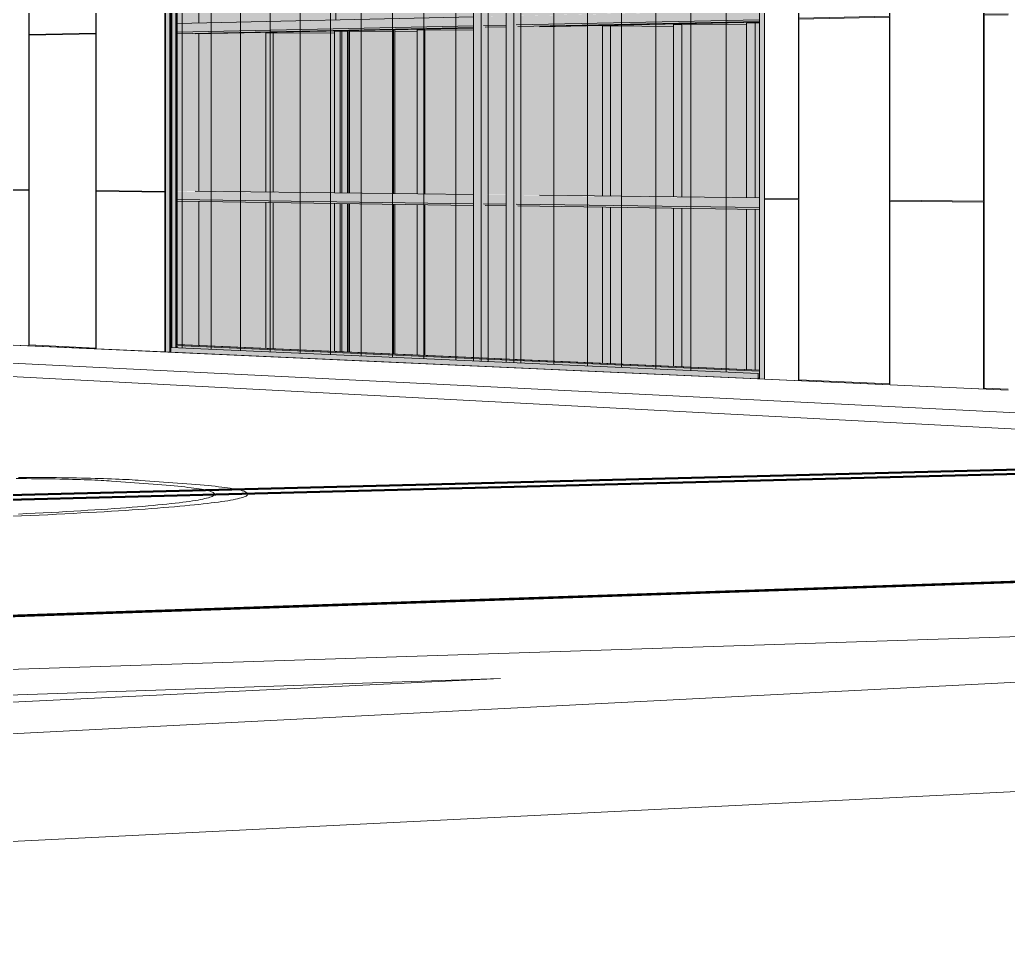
# Model space of a CAD drawing. Header units: inches. Extents: x 31155.6 to 31160.43, y 58.98 to 66.18.
# Drawn here: x 31157.1646 to 31157.2973, y 65.889 to 66.0153 of the extents above; entities that cross this region are included whole.
import ezdxf

# ---------------------------------------------------------------- set-up
doc = ezdxf.new("R2010")
doc.units = ezdxf.units.IN
doc.header["$MEASUREMENT"] = 0
doc.linetypes.add('Center 1_4_', pattern=[0.53125, 0.25, -0.09375, 0.09375, -0.09375])
doc.linetypes.add('Hidden', pattern=[0.28125, 0.1875, -0.09375])
for name, color, linetype, lineweight in [('A-GLAZ-CURT', 52, 'Continuous', 9), ('A-GLAZ-CWMG', 51, 'Continuous', 9), ('A-PROP-SBCK', 71, 'Hidden', 50), ('A-WALL', 113, 'Continuous', 13), ('A-WALL-PATT', 111, 'Continuous', 13), ('BMP', 80, 'Continuous', 9), ('C-BLDG-PADS', 91, 'Continuous', 9), ('C-TOPO', 7, 'Continuous', 9), ('Conc', 7, 'Continuous', 9), ('EOP-PR', 4, 'Continuous', 9), ('I-WALL', 2, 'Continuous', 13), ('L-SITE-WALL', 31, 'Continuous', 13), ('PROP', 3, 'Center 1_4_', 9), ('S-BEAM', 12, 'Continuous', 9), ('S-COLS', 52, 'Continuous', 9)]:
    doc.layers.add(name, color=color, linetype=linetype, lineweight=lineweight)

# ---------------------------------------------------------------- blocks, each defined once
blk = doc.blocks.new('FP_26-Looking North West')
at = {"layer": 'A-WALL-PATT', "lineweight": 9}
for p, q in [((-3323.09716, 66.01309), (-3323.09716, 66.03321)), ((-3323.09711, 65.99255), (-3323.09711, 66.03321)), ((-3323.08841, 65.99244), (-3323.08841, 66.03368)), ((-3323.08836, 66.01328), (-3323.08836, 66.03368)), ((-3323.0794, 66.01347), (-3323.0794, 66.03416)), ((-3323.07936, 65.99234), (-3323.07936, 66.03416)), ((-3323.0794, 66.01347), (-3323.08836, 66.01328)), ((-3323.0794, 66.01336), (-3323.08836, 66.01317)), ((-3323.0794, 65.9712), (-3323.0794, 66.01336)), ((-3323.09716, 66.01309), (-3323.10563, 66.01291)), ((-3323.09716, 66.01299), (-3323.10563, 66.01281)), ((-3323.09716, 65.97201), (-3323.09716, 66.01299)), ((-3323.08836, 65.97161), (-3323.08836, 66.01317)), ((-3323.08841, 65.99244), (-3323.09711, 65.99255)), ((-3323.09711, 65.99244), (-3323.08841, 65.99234)), ((-3323.09711, 65.9719), (-3323.09711, 65.99244)), ((-3323.08841, 65.9715), (-3323.08841, 65.99234)), ((-3323.07014, 65.99222), (-3323.07936, 65.99234)), ((-3323.07936, 65.99223), (-3323.07014, 65.99211)), ((-3323.07936, 65.97109), (-3323.07936, 65.99223)), ((-3323.10563, 65.97239), (-3323.09716, 65.97201)), ((-3323.08836, 65.97161), (-3323.0794, 65.9712))]:
    blk.add_line(p, q, dxfattribs=at)
blk = doc.blocks.new('FP_28-Looking North West')
at = {"layer": 'A-WALL-PATT', "lineweight": 9}
for p, q in [((-3322.97283, 66.01572), (-3322.97283, 66.04025)), ((-3322.97276, 65.99105), (-3322.97276, 66.04025)), ((-3322.96018, 65.9909), (-3322.96018, 66.04093)), ((-3322.96011, 66.01599), (-3322.96011, 66.04094)), ((-3322.98506, 65.9912), (-3322.98506, 66.03959)), ((-3322.985, 66.01546), (-3322.985, 66.03959)), ((-3322.95688, 66.01605), (-3322.96011, 66.01599)), ((-3322.95688, 66.01592), (-3322.96011, 66.01586)), ((-3322.96011, 65.96582), (-3322.96011, 66.01586)), ((-3322.97283, 66.01572), (-3322.985, 66.01546)), ((-3322.97283, 66.01559), (-3322.985, 66.01533)), ((-3322.985, 65.96694), (-3322.985, 66.01533)), ((-3322.97283, 65.96639), (-3322.97283, 66.01559)), ((-3322.98506, 65.9912), (-3322.98962, 65.99126)), ((-3322.98962, 65.99113), (-3322.98506, 65.99108)), ((-3322.98506, 65.96682), (-3322.98506, 65.99108)), ((-3322.96018, 65.9909), (-3322.97276, 65.99105)), ((-3322.97276, 65.99093), (-3322.96018, 65.99077)), ((-3322.97276, 65.96626), (-3322.97276, 65.99093)), ((-3322.96018, 65.96569), (-3322.96018, 65.99077)), ((-3322.985, 65.96694), (-3322.97283, 65.96639)), ((-3322.96011, 65.96582), (-3322.95688, 65.96567))]:
    blk.add_line(p, q, dxfattribs=at)
blk = doc.blocks.new('FP_51-Looking North West')
at = {"layer": 'A-WALL-PATT', "lineweight": 9}
for p, q in [((-3322.99476, 65.96799), (-3322.99476, 66.03728)), ((-3323.02234, 65.96921), (-3323.02234, 66.03586)), ((-3323.01789, 65.96901), (-3323.01789, 66.03609)), ((-3323.01338, 65.96881), (-3323.01338, 66.03632)), ((-3323.00882, 65.96861), (-3323.00882, 66.03656)), ((-3323.00419, 65.9684), (-3323.00419, 66.0368)), ((-3322.99951, 65.9682), (-3322.99951, 66.03704)), ((-3323.04789, 65.97034), (-3323.04789, 66.03454)), ((-3323.04376, 65.97016), (-3323.04376, 66.03475)), ((-3323.03958, 65.96997), (-3323.03958, 66.03497)), ((-3323.03535, 65.96978), (-3323.03535, 66.03519)), ((-3323.03107, 65.96959), (-3323.03107, 66.03541)), ((-3323.02673, 65.9694), (-3323.02673, 66.03563)), ((-3323.06779, 65.97122), (-3323.06779, 66.03351)), ((-3323.0639, 65.97105), (-3323.0639, 66.03372)), ((-3323.05997, 65.97088), (-3323.05997, 66.03392)), ((-3323.05599, 65.9707), (-3323.05599, 66.03412)), ((-3323.05196, 65.97052), (-3323.05196, 66.03433))]:
    blk.add_line(p, q, dxfattribs=at)

msp = doc.modelspace()

# ---------------------------------------------------------------- hatches: boundary and pattern name
at = {"layer": 'A-GLAZ-CWMG'}
for points in [[(31157.2646, 65.96703), (31157.2646, 66.03897), (31157.2639, 66.03893), (31157.2639, 65.96706)], [(31157.1847, 65.97065), (31157.1847, 66.03469), (31157.18415, 66.03466), (31157.18415, 65.97067)], [(31157.18475, 65.97068), (31157.18475, 66.03466), (31157.1847, 66.03465), (31157.1847, 65.97068)], [(31157.18475, 65.97068), (31157.18485, 65.97068), (31157.18485, 65.97129), (31157.185, 65.97129), (31157.185, 66.03344), (31157.18485, 66.03344), (31157.18485, 66.03429), (31157.18475, 66.03428), (31157.18475, 65.97129)], [(31157.18568, 65.97126), (31157.18568, 66.03347), (31157.185, 66.03343), (31157.185, 65.97129)], [(31157.18558, 65.97126), (31157.18558, 66.03347), (31157.18553, 66.03344), (31157.18553, 65.97126)], [(31157.26371, 65.96707), (31157.26371, 65.9678), (31157.18486, 65.97129), (31157.18486, 65.97064), (31157.25646, 65.9674)], [(31157.2639, 65.9681), (31157.2639, 65.96823), (31157.18558, 65.97165), (31157.18558, 65.97154), (31157.26376, 65.96811)], [(31157.2639, 65.96715), (31157.2639, 65.9682), (31157.1857, 65.97163), (31157.1857, 65.97126), (31157.26371, 65.9678), (31157.26373, 65.96776), (31157.26376, 65.96716)], [(31157.26371, 65.96707), (31157.26373, 65.9671), (31157.26371, 65.96711)], [(31157.2639, 65.9671), (31157.2639, 65.9671), (31157.26379, 65.9671)]]:
    msp.add_hatch(color=256, dxfattribs=at).paths.add_polyline_path(points, flags=0)
h = msp.add_hatch(color=256, dxfattribs=at)
h.paths.add_polyline_path([(31157.1847, 65.97065), (31157.18475, 65.97068), (31157.1847, 65.97068)], flags=0)
h.paths.add_polyline_path([(31157.1847, 66.03465), (31157.18475, 66.03469), (31157.1847, 66.03469)], flags=0)
h = msp.add_hatch(color=256, dxfattribs=at)
h.paths.add_polyline_path([(31157.1857, 65.97126), (31157.1857, 65.97153), (31157.18558, 65.97154), (31157.18558, 65.97126)], flags=0)
h.paths.add_polyline_path([(31157.18558, 65.97165), (31157.18572, 65.97165), (31157.18572, 66.03307), (31157.18558, 66.03307), (31157.18558, 65.97165)], flags=0)
h.paths.add_polyline_path([(31157.18558, 66.03318), (31157.1857, 66.03319), (31157.1857, 66.03348), (31157.18558, 66.03347), (31157.18558, 66.03343)], flags=0)
at = {"layer": 'I-WALL'}
for points in [[(31157.23092, 65.96925), (31157.23092, 66.03581), (31157.22986, 66.03575), (31157.22986, 65.9693)], [(31157.22653, 65.96945), (31157.22653, 66.03558), (31157.22548, 66.03553), (31157.22548, 65.96949)], [(31157.24279, 65.96916), (31157.24279, 65.9901), (31157.23143, 65.99029), (31157.23122, 65.99049), (31157.23124, 65.9917), (31157.23581, 65.9917), (31157.24279, 65.99162), (31157.24279, 66.01441), (31157.24388, 66.01444), (31157.25232, 66.01437), (31157.25232, 66.01461), (31157.25344, 66.01463), (31157.26212, 66.01456), (31157.26212, 66.01481), (31157.26386, 66.01485), (31157.26386, 66.01492), (31157.23437, 66.01431), (31157.23434, 66.01435), (31157.23439, 66.01439), (31157.23147, 66.01433), (31157.23122, 66.01456), (31157.23122, 66.01575), (31157.2313, 66.01577), (31157.26386, 66.01652), (31157.26386, 66.03351), (31157.23638, 66.03225), (31157.23504, 66.03228), (31157.23504, 66.03241), (31157.23575, 66.03244), (31157.23583, 66.03258), (31157.23583, 66.03265), (31157.23583, 66.03308), (31157.2359, 66.03309), (31157.23583, 66.03319), (31157.23583, 66.03563), (31157.23092, 66.03538), (31157.23092, 65.96967), (31157.23107, 65.96967), (31157.23724, 65.9694)]]:
    msp.add_hatch(color=256, dxfattribs=at).paths.add_polyline_path(points, flags=0)
h = msp.add_hatch(color=256, dxfattribs=at)
h.paths.add_polyline_path([(31157.22985, 65.96992), (31157.22984, 65.99028), (31157.22707, 65.99032), (31157.22683, 65.99055), (31157.22685, 65.99175), (31157.22985, 65.9918), (31157.22985, 66.0143), (31157.22707, 66.01424), (31157.22683, 66.01447), (31157.22683, 66.01565), (31157.22691, 66.01567), (31157.22985, 66.01574), (31157.22985, 66.03532), (31157.22653, 66.03516), (31157.22653, 65.96986)], flags=0)
h.paths.add_polyline_path([(31157.22985, 65.96972), (31157.22985, 65.96992), (31157.22668, 65.96986)], flags=0)
h = msp.add_hatch(color=256, dxfattribs=at)
h.paths.add_polyline_path([(31157.19761, 65.97113), (31157.19761, 65.99073), (31157.18861, 65.99086), (31157.18861, 65.97153), (31157.19399, 65.97129)], flags=0)
h.paths.add_polyline_path([(31157.19761, 65.99215), (31157.19761, 66.01349), (31157.19953, 66.0135), (31157.20679, 66.01345), (31157.20679, 66.01368), (31157.20697, 66.0137), (31157.20697, 66.01375), (31157.18861, 66.01337), (31157.18861, 65.99226), (31157.19734, 65.99216)], flags=0)
h.paths.add_polyline_path([(31157.21788, 66.01365), (31157.21788, 66.01391), (31157.2189, 66.01393), (31157.22542, 66.01388), (31157.22542, 66.01413), (31157.21491, 66.01391), (31157.21491, 66.01367), (31157.21701, 66.01365)], flags=0)
h.paths.add_polyline_path([(31157.18861, 66.0148), (31157.20697, 66.01522), (31157.20697, 66.03088), (31157.19038, 66.03011), (31157.18876, 66.03014), (31157.18876, 66.03026), (31157.18944, 66.03029), (31157.18952, 66.03042), (31157.18953, 66.03049), (31157.18953, 66.03327), (31157.18861, 66.03322), (31157.18861, 66.01505)], flags=0)
h.paths.add_polyline_path([(31157.21491, 66.01541), (31157.22542, 66.01565), (31157.22542, 66.02404), (31157.21491, 66.02366), (31157.21491, 66.01591)], flags=0)
h = msp.add_hatch(color=256, dxfattribs=at)
h.paths.add_polyline_path([(31157.25347, 65.96869), (31157.25347, 65.98995), (31157.25235, 65.98997), (31157.25235, 65.96874)], flags=0)
h.paths.add_polyline_path([(31157.25347, 65.99149), (31157.25347, 66.01463), (31157.25235, 66.01461), (31157.25235, 65.99151)], flags=0)
h = msp.add_hatch(color=256, dxfattribs=at)
h.paths.add_polyline_path([(31157.26214, 65.96831), (31157.26214, 65.98983), (31157.25347, 65.98995), (31157.25347, 65.96869), (31157.25645, 65.96856)], flags=0)
h.paths.add_polyline_path([(31157.26214, 65.99139), (31157.26214, 66.01456), (31157.25347, 66.01463), (31157.25347, 65.99149), (31157.26082, 65.9914)], flags=0)
h = msp.add_hatch(color=256, dxfattribs=at)
h.paths.add_polyline_path([(31157.26331, 65.96826), (31157.26331, 65.98981), (31157.26215, 65.98983), (31157.26215, 65.96831)], flags=0)
h.paths.add_polyline_path([(31157.26331, 65.99138), (31157.26331, 66.01483), (31157.26215, 66.01481), (31157.26215, 65.99139), (31157.26302, 65.99138)], flags=0)
h = msp.add_hatch(color=256, dxfattribs=at)
h.paths.add_polyline_path([(31157.26389, 65.96824), (31157.26389, 65.9898), (31157.26331, 65.98981), (31157.26331, 65.96826), (31157.2637, 65.96824)], flags=0)
h.paths.add_polyline_path([(31157.26389, 65.99137), (31157.26389, 66.01483), (31157.26331, 66.01483), (31157.26331, 65.99138)], flags=0)
h = msp.add_hatch(color=256, dxfattribs=at)
h.paths.add_polyline_path([(31157.19858, 65.97109), (31157.19858, 65.99072), (31157.19762, 65.99073), (31157.19762, 65.97113)], flags=0)
h.paths.add_polyline_path([(31157.19858, 65.99214), (31157.19858, 66.01351), (31157.19762, 66.01349), (31157.19762, 65.99216)], flags=0)
h = msp.add_hatch(color=256, dxfattribs=at)
h.paths.add_polyline_path([(31157.20681, 65.97073), (31157.20681, 65.9906), (31157.19858, 65.99072), (31157.19858, 65.97109), (31157.20392, 65.97086)], flags=0)
h.paths.add_polyline_path([(31157.20681, 65.99205), (31157.20681, 66.01345), (31157.19858, 66.01351), (31157.19858, 65.99214), (31157.2061, 65.99205)], flags=0)
h = msp.add_hatch(color=256, dxfattribs=at)
h.paths.add_polyline_path([(31157.20781, 65.97069), (31157.20781, 65.99059), (31157.20682, 65.9906), (31157.20682, 65.97073)], flags=0)
h.paths.add_polyline_path([(31157.20781, 65.99203), (31157.20781, 66.0137), (31157.20682, 66.01368), (31157.20682, 65.99205)], flags=0)
h = msp.add_hatch(color=256, dxfattribs=at)
h.paths.add_polyline_path([(31157.20859, 65.97065), (31157.20859, 65.99058), (31157.2076, 65.99059), (31157.2076, 65.9707), (31157.20782, 65.97069)], flags=0)
h.paths.add_polyline_path([(31157.20859, 65.99203), (31157.20859, 66.01371), (31157.2076, 66.01369), (31157.2076, 65.99204), (31157.2083, 65.99203)], flags=0)
h = msp.add_hatch(color=256, dxfattribs=at)
h.paths.add_polyline_path([(31157.21792, 65.97024), (31157.21792, 65.99045), (31157.20859, 65.99058), (31157.20859, 65.97065), (31157.21267, 65.97047)], flags=0)
h.paths.add_polyline_path([(31157.21792, 65.99191), (31157.21792, 66.01364), (31157.20859, 66.01371), (31157.20859, 65.99203), (31157.21705, 65.99192)], flags=0)
h = msp.add_hatch(color=256, dxfattribs=at)
h.paths.add_polyline_path([(31157.21895, 65.9702), (31157.21895, 65.99043), (31157.21793, 65.99045), (31157.21793, 65.97024)], flags=0)
h.paths.add_polyline_path([(31157.21895, 65.9919), (31157.21895, 66.01392), (31157.21793, 66.0139), (31157.21793, 65.99191)], flags=0)
h = msp.add_hatch(color=256, dxfattribs=at)
h.paths.add_polyline_path([(31157.22547, 65.96991), (31157.22547, 65.99034), (31157.21895, 65.99043), (31157.21895, 65.9702), (31157.22159, 65.97008)], flags=0)
h.paths.add_polyline_path([(31157.22547, 65.99182), (31157.22547, 66.01388), (31157.21895, 66.01392), (31157.21895, 65.9919), (31157.22362, 65.99185)], flags=0)
h = msp.add_hatch(color=256, dxfattribs=at)
h.paths.add_polyline_path([(31157.24389, 65.96911), (31157.24389, 65.99008), (31157.2428, 65.9901), (31157.2428, 65.96916)], flags=0)
h.paths.add_polyline_path([(31157.24389, 65.99161), (31157.24389, 66.01443), (31157.2428, 66.01441), (31157.2428, 65.99162), (31157.24332, 65.99161)], flags=0)
h = msp.add_hatch(color=256, dxfattribs=at)
h.paths.add_polyline_path([(31157.25233, 65.96874), (31157.25233, 65.98997), (31157.24389, 65.99008), (31157.24389, 65.96911), (31157.24659, 65.96899)], flags=0)
h.paths.add_polyline_path([(31157.25233, 65.9915), (31157.25233, 66.01437), (31157.24389, 66.01443), (31157.24389, 65.99161), (31157.25207, 65.99151)], flags=0)
at = {"layer": 'L-SITE-WALL'}
msp.add_hatch(color=256, dxfattribs=at).paths.add_polyline_path([(31157.18404, 65.97068), (31157.18415, 65.97068), (31157.18415, 66.03465), (31157.18404, 66.03466), (31157.18404, 65.97293)], flags=0)
h = msp.add_hatch(color=256, dxfattribs=at)
h.paths.add_polyline_path([(31157.18475, 65.97069), (31157.18485, 65.97069), (31157.18485, 65.97129), (31157.185, 65.97129), (31157.185, 66.03344), (31157.18485, 66.03344), (31157.18485, 66.03429), (31157.18475, 66.03428), (31157.18475, 65.97129)], flags=0)
h.paths.add_polyline_path([(31157.18861, 65.97153), (31157.1886, 65.99086), (31157.18572, 65.9909), (31157.18572, 65.97165), (31157.18641, 65.97162)], flags=0)
h.paths.add_polyline_path([(31157.18572, 65.99226), (31157.18861, 65.99227), (31157.18861, 66.01337), (31157.18812, 66.01336), (31157.1881, 66.01339), (31157.18814, 66.01343), (31157.18572, 66.01338), (31157.18572, 65.99241)], flags=0)
h.paths.add_polyline_path([(31157.18572, 66.01474), (31157.18861, 66.0148), (31157.1886, 66.03322), (31157.18572, 66.03307), (31157.18572, 66.01488)], flags=0)
at = {"layer": 'S-BEAM'}
h = msp.add_hatch(color=256, dxfattribs=at)
h.paths.add_polyline_path([(31156.91216, 66.00848), (31156.94329, 66.00921), (31156.94329, 66.00923), (31156.91216, 66.0085), (31156.91216, 66.00848)], flags=0)
h.paths.add_polyline_path([(31157.18572, 66.01466), (31157.22548, 66.01556), (31157.22548, 66.01564), (31157.18572, 66.01473), (31157.18572, 66.01469)], flags=0)
h.paths.add_polyline_path([(31157.22683, 66.01559), (31157.22986, 66.01565), (31157.22986, 66.01574), (31157.22687, 66.01566), (31157.22684, 66.01562)], flags=0)
h.paths.add_polyline_path([(31157.23122, 66.01569), (31157.2639, 66.01642), (31157.2639, 66.01651), (31157.23126, 66.01576), (31157.23123, 66.01572)], flags=0)
h = msp.add_hatch(color=256, dxfattribs=at)
h.paths.add_polyline_path([(31156.91218, 66.00787), (31156.94329, 66.00852), (31156.94329, 66.00918), (31156.91218, 66.00848)], flags=0)
h.paths.add_polyline_path([(31157.18572, 66.01361), (31157.22548, 66.01444), (31157.22548, 66.01556), (31157.18572, 66.01466)], flags=0)
h.paths.add_polyline_path([(31157.22683, 66.01447), (31157.22986, 66.01453), (31157.22986, 66.01565), (31157.22683, 66.01559)], flags=0)
h.paths.add_polyline_path([(31157.23122, 66.01456), (31157.2639, 66.01524), (31157.2639, 66.01642), (31157.23122, 66.01569)], flags=0)
h = msp.add_hatch(color=256, dxfattribs=at)
h.paths.add_polyline_path([(31156.91221, 66.00774), (31156.94329, 66.00838), (31156.94329, 66.00852), (31156.91218, 66.00787), (31156.91218, 66.00777)], flags=0)
h.paths.add_polyline_path([(31157.18572, 66.01338), (31157.22548, 66.0142), (31157.22548, 66.01444), (31157.18572, 66.01361)], flags=0)
h.paths.add_polyline_path([(31157.22707, 66.01424), (31157.22986, 66.01429), (31157.22986, 66.01453), (31157.22683, 66.01447)], flags=0)
h.paths.add_polyline_path([(31157.23147, 66.01433), (31157.2639, 66.015), (31157.2639, 66.01524), (31157.23122, 66.01456)], flags=0)
h = msp.add_hatch(color=256, dxfattribs=at)
h.paths.add_polyline_path([(31157.1881, 66.01339), (31157.22548, 66.01416), (31157.22548, 66.01421), (31157.18814, 66.01343)], flags=0)
h.paths.add_polyline_path([(31157.23434, 66.01435), (31157.2639, 66.01495), (31157.2639, 66.015), (31157.23439, 66.01439)], flags=0)
h = msp.add_hatch(color=256, dxfattribs=at)
h.paths.add_polyline_path([(31157.18812, 66.01336), (31157.22548, 66.01412), (31157.22548, 66.01416), (31157.1881, 66.01339)], flags=0)
h.paths.add_polyline_path([(31157.23437, 66.01431), (31157.2639, 66.01491), (31157.2639, 66.01495), (31157.23434, 66.01435)], flags=0)
h = msp.add_hatch(color=256, dxfattribs=at)
h.paths.add_polyline_path([(31157.2639, 65.99122), (31157.2639, 65.99131), (31157.23125, 65.99168), (31157.23122, 65.99161), (31157.26302, 65.99123)], flags=0)
h.paths.add_polyline_path([(31157.22986, 65.99163), (31157.22986, 65.99172), (31157.22686, 65.99173), (31157.22683, 65.99167), (31157.22801, 65.99165)], flags=0)
h.paths.add_polyline_path([(31157.22548, 65.99168), (31157.22548, 65.99177), (31157.18572, 65.99222), (31157.18572, 65.99216), (31157.22363, 65.9917)], flags=0)
h = msp.add_hatch(color=256, dxfattribs=at)
h.paths.add_polyline_path([(31157.2639, 65.99004), (31157.2639, 65.99122), (31157.23122, 65.99161), (31157.23122, 65.99049), (31157.26302, 65.99005)], flags=0)
h.paths.add_polyline_path([(31157.22986, 65.99051), (31157.22986, 65.99163), (31157.22683, 65.99167), (31157.22683, 65.99055), (31157.22801, 65.99053)], flags=0)
h.paths.add_polyline_path([(31157.22548, 65.99057), (31157.22548, 65.99168), (31157.18572, 65.99216), (31157.18572, 65.99111), (31157.22363, 65.99059)], flags=0)
h = msp.add_hatch(color=256, dxfattribs=at)
h.paths.add_polyline_path([(31157.2639, 65.9898), (31157.2639, 65.99004), (31157.23122, 65.99049), (31157.23147, 65.99026), (31157.26302, 65.98982)], flags=0)
h.paths.add_polyline_path([(31157.22986, 65.99028), (31157.22986, 65.99051), (31157.22683, 65.99055), (31157.22707, 65.99032), (31157.22801, 65.99031)], flags=0)
h.paths.add_polyline_path([(31157.22548, 65.99034), (31157.22548, 65.99057), (31157.18572, 65.99111), (31157.18572, 65.9909), (31157.22363, 65.99037)], flags=0)
at = {"layer": 'S-COLS'}
h = msp.add_hatch(color=256, dxfattribs=at)
h.paths.add_polyline_path([(31157.20866, 65.97065), (31157.20866, 65.99058), (31157.207, 65.9906), (31157.207, 65.97072), (31157.20782, 65.97069)], flags=0)
h.paths.add_polyline_path([(31157.20866, 65.99202), (31157.20866, 66.01378), (31157.207, 66.01374), (31157.207, 65.99204), (31157.2083, 65.99203)], flags=0)
h.paths.add_polyline_path([(31157.207, 66.01522), (31157.20866, 66.01526), (31157.20866, 66.03424), (31157.207, 66.03416), (31157.207, 66.0159)], flags=0)
h = msp.add_hatch(color=256, dxfattribs=at)
h.paths.add_polyline_path([(31157.20884, 65.97064), (31157.20884, 65.99058), (31157.20866, 65.99058), (31157.20866, 65.97065)], flags=0)
h.paths.add_polyline_path([(31157.20884, 65.99202), (31157.20884, 66.01378), (31157.20866, 66.01378), (31157.20866, 65.99202)], flags=0)
h.paths.add_polyline_path([(31157.20866, 66.01526), (31157.20884, 66.01526), (31157.20884, 66.03425), (31157.20866, 66.03424), (31157.20866, 66.0159)], flags=0)
h = msp.add_hatch(color=256, dxfattribs=at)
h.paths.add_polyline_path([(31157.21367, 66.01368), (31157.21367, 66.01388), (31157.20884, 66.01378), (31157.20884, 66.01371), (31157.21267, 66.01368)], flags=0)
h.paths.add_polyline_path([(31157.20884, 66.01526), (31157.21367, 66.01537), (31157.21367, 66.03119), (31157.20992, 66.03101), (31157.20884, 66.03102), (31157.20884, 66.0159)], flags=0)
h.paths.add_polyline_path([(31157.20884, 66.03119), (31157.20896, 66.0312), (31157.20904, 66.03133), (31157.20905, 66.0314), (31157.20905, 66.03426), (31157.20884, 66.03425), (31157.20884, 66.03309)], flags=0)
h = msp.add_hatch(color=256, dxfattribs=at)
h.paths.add_polyline_path([(31157.2141, 66.01367), (31157.21407, 66.01389), (31157.21367, 66.01388), (31157.21369, 66.01368), (31157.21407, 66.01367)], flags=0)
h.paths.add_polyline_path([(31157.21367, 66.01537), (31157.2141, 66.01538), (31157.2141, 66.03121), (31157.21367, 66.03119), (31157.21367, 66.0159)], flags=0)
h = msp.add_hatch(color=256, dxfattribs=at)
h.paths.add_polyline_path([(31157.21476, 66.01367), (31157.21476, 66.0139), (31157.2141, 66.01389), (31157.2141, 66.01367)], flags=0)
h.paths.add_polyline_path([(31157.2141, 66.01538), (31157.21476, 66.0154), (31157.21476, 66.03124), (31157.2141, 66.03121), (31157.2141, 66.0159)], flags=0)
h = msp.add_hatch(color=256, dxfattribs=at)
h.paths.add_polyline_path([(31157.21494, 65.97037), (31157.21494, 65.99049), (31157.21476, 65.99049), (31157.21476, 65.97038)], flags=0)
h.paths.add_polyline_path([(31157.21494, 65.99195), (31157.21494, 66.01391), (31157.21476, 66.0139), (31157.21476, 65.99195), (31157.21486, 65.99195)], flags=0)
h.paths.add_polyline_path([(31157.21476, 66.0154), (31157.21494, 66.0154), (31157.21494, 66.03124), (31157.21476, 66.03124), (31157.21476, 66.0159)], flags=0)

# ---------------------------------------------------------------- linework, layer by layer
at = {"layer": 'A-GLAZ-CWMG'}
for p, q in [((31157.2639, 65.96706), (31157.2639, 66.03893)), ((31157.18415, 66.03466), (31157.18415, 65.97067)), ((31157.1847, 66.03469), (31157.1847, 65.97065)), ((31157.18475, 66.03469), (31157.18475, 65.97065)), ((31157.185, 66.03344), (31157.185, 65.97128)), ((31157.18553, 66.03347), (31157.18553, 65.97126)), ((31157.18558, 66.03347), (31157.18558, 65.97126)), ((31157.18572, 66.03308), (31157.18572, 65.97164)), ((31157.18486, 65.97064), (31157.18486, 65.97129)), ((31157.18486, 65.97129), (31157.18491, 65.97129)), ((31157.18486, 65.97129), (31157.26371, 65.9678)), ((31157.18558, 65.97154), (31157.18558, 65.97165)), ((31157.18558, 65.97165), (31157.18572, 65.97165)), ((31157.18558, 65.97165), (31157.2639, 65.96823)), ((31157.18558, 65.97154), (31157.2639, 65.9681)), ((31157.1857, 65.97125), (31157.1857, 65.97153)), ((31157.18572, 65.97165), (31157.22548, 65.96992)), ((31157.1847, 65.97065), (31157.18415, 65.97067)), ((31157.18475, 65.97065), (31157.1847, 65.97065)), ((31157.18485, 65.97068), (31157.18475, 65.97068)), ((31157.18486, 65.97064), (31157.26371, 65.96707)), ((31157.22668, 65.96986), (31157.22986, 65.96972)), ((31157.23107, 65.96967), (31157.2639, 65.96824)), ((31157.26376, 65.9678), (31157.26371, 65.9678)), ((31157.26371, 65.9678), (31157.26371, 65.96707)), ((31157.26371, 65.9678), (31157.26376, 65.9678)), ((31157.26371, 65.96707), (31157.2639, 65.96707)), ((31157.26373, 65.9671), (31157.26373, 65.96777)), ((31157.26373, 65.96777), (31157.26376, 65.96777)), ((31157.26373, 65.96716), (31157.2639, 65.96715)), ((31157.26379, 65.9671), (31157.26373, 65.9671)), ((31157.26376, 65.96777), (31157.26376, 65.9678)), ((31157.2639, 65.9671), (31157.26379, 65.9671)), ((31157.26457, 65.96703), (31157.2639, 65.96706))]:
    msp.add_line(p, q, dxfattribs=at)
at = {"layer": 'A-PROP-SBCK', "linetype": 'Continuous'}
for p, q in [((31157.9562, 65.97126), (31156.83893, 65.94248)), ((31157.95542, 65.96209), (31156.84049, 65.92423)), ((31157.44769, 65.95869), (31156.83887, 65.94321))]:
    msp.add_line(p, q, dxfattribs=at)
at = {"layer": 'A-WALL'}
for p, q in [((31157.18488, 65.97129), (31157.18488, 66.03344)), ((31157.18475, 65.97071), (31157.18485, 65.97071)), ((31157.18478, 65.97068), (31157.18486, 65.97067)), ((31157.2639, 65.96714), (31157.26373, 65.96715)), ((31157.26379, 65.9671), (31157.2639, 65.9671))]:
    msp.add_line(p, q, dxfattribs=at)
at = {"layer": 'BMP'}
for p, q in [((31157.62961, 65.94327), (31156.84106, 65.91755)), ((31156.8423, 65.903), (31157.62961, 65.94327)), ((31157.2291, 65.92686), (31156.84139, 65.91361)), ((31156.84186, 65.90811), (31157.2291, 65.92686))]:
    msp.add_line(p, q, dxfattribs=at)
at = {"layer": 'C-BLDG-PADS'}
msp.add_line((31157.14836, 65.97228), (31157.29731, 65.96553), dxfattribs=at)
at = {"layer": 'C-TOPO'}
for p, q in [((31157.29731, 65.96553), (31157.14836, 65.97228)), ((31157.14836, 65.97228), (31157.29731, 65.96553))]:
    msp.add_line(p, q, dxfattribs=at)
at = {"layer": 'Conc'}
for p, q in [((31157.33013, 65.95868), (31156.92543, 65.97976)), ((31157.00061, 65.97717), (31157.30426, 65.96222))]:
    msp.add_line(p, q, dxfattribs=at)
at = {"layer": 'EOP-PR'}
for p, q in [((31157.1769, 65.95334), (31157.18247, 65.95293)), ((31157.18079, 65.95344), (31157.18638, 65.95303)), ((31157.53913, 65.94809), (31156.84047, 65.92443))]:
    msp.add_line(p, q, dxfattribs=at)
for points in [[(31157.16408, 65.95368, 0), (31157.16477, 65.95367, 0), (31157.16546, 65.95367, 0), (31157.16613, 65.95366, 0), (31157.16679, 65.95365, 0), (31157.16744, 65.95365, 0), (31157.16809, 65.95364, 0), (31157.16871, 65.95363, 0), (31157.16933, 65.95362, 0), (31157.16993, 65.95361, 0), (31157.17052, 65.95359, 0), (31157.17109, 65.95358, 0), (31157.17165, 65.95357, 0), (31157.17219, 65.95355, 0), (31157.17271, 65.95354, 0), (31157.17322, 65.95352, 0), (31157.17371, 65.9535, 0), (31157.17418, 65.95349, 0), (31157.17463, 65.95347, 0), (31157.17506, 65.95345, 0), (31157.17547, 65.95343, 0), (31157.17586, 65.95341, 0), (31157.17623, 65.95339, 0), (31157.17658, 65.95336, 0), (31157.1769, 65.95334, 0)], [(31157.16438, 65.95384, 0), (31157.16514, 65.95384, 0), (31157.16589, 65.95383, 0), (31157.16663, 65.95383, 0), (31157.16736, 65.95382, 0), (31157.16808, 65.95382, 0), (31157.1688, 65.95381, 0), (31157.1695, 65.9538, 0), (31157.17019, 65.95379, 0), (31157.17087, 65.95378, 0), (31157.17154, 65.95377, 0), (31157.17219, 65.95376, 0), (31157.17283, 65.95375, 0), (31157.17346, 65.95373, 0), (31157.17407, 65.95372, 0), (31157.17467, 65.9537, 0), (31157.17525, 65.95369, 0), (31157.17581, 65.95367, 0), (31157.17636, 65.95365, 0), (31157.17689, 65.95363, 0), (31157.1774, 65.95361, 0), (31157.17789, 65.95359, 0), (31157.17837, 65.95357, 0), (31157.17882, 65.95355, 0), (31157.17926, 65.95353, 0), (31157.17967, 65.95351, 0), (31157.18007, 65.95348, 0), (31157.18044, 65.95346, 0), (31157.18079, 65.95344, 0)], [(31157.16355, 65.94861, 0), (31157.16478, 65.94867, 0), (31157.16599, 65.94872, 0), (31157.16718, 65.94878, 0), (31157.16834, 65.94883, 0), (31157.16949, 65.94889, 0), (31157.17061, 65.94894, 0), (31157.17171, 65.949, 0), (31157.17278, 65.94906, 0), (31157.17384, 65.94912, 0), (31157.17487, 65.94918, 0), (31157.17588, 65.94923, 0), (31157.17686, 65.94929, 0), (31157.17782, 65.94935, 0), (31157.17875, 65.94941, 0), (31157.17966, 65.94947, 0), (31157.18055, 65.94953, 0), (31157.18141, 65.94959, 0), (31157.18225, 65.94965, 0), (31157.18306, 65.94972, 0), (31157.18384, 65.94978, 0), (31157.1846, 65.94984, 0), (31157.18534, 65.9499, 0), (31157.18605, 65.94996, 0), (31157.18673, 65.95003, 0), (31157.18738, 65.95009, 0), (31157.18802, 65.95015, 0), (31157.18862, 65.95021, 0), (31157.1892, 65.95028, 0), (31157.18975, 65.95034, 0), (31157.19027, 65.9504, 0), (31157.19077, 65.95046, 0), (31157.19125, 65.95053, 0), (31157.19169, 65.95059, 0), (31157.19211, 65.95065, 0), (31157.1925, 65.95071, 0), (31157.19287, 65.95078, 0), (31157.19321, 65.95084, 0), (31157.19352, 65.9509, 0), (31157.19381, 65.95096, 0), (31157.19407, 65.95103, 0), (31157.1943, 65.95109, 0), (31157.1945, 65.95115, 0), (31157.19468, 65.95121, 0), (31157.19484, 65.95127, 0), (31157.19496, 65.95133, 0), (31157.19506, 65.9514, 0), (31157.19514, 65.95146, 0), (31157.19518, 65.95152, 0), (31157.19521, 65.95158, 0), (31157.1952, 65.95164, 0), (31157.19517, 65.9517, 0), (31157.19511, 65.95175, 0), (31157.19503, 65.95181, 0), (31157.19492, 65.95187, 0), (31157.19479, 65.95193, 0), (31157.19463, 65.95199, 0), (31157.19445, 65.95204, 0), (31157.19424, 65.9521, 0), (31157.19401, 65.95216, 0), (31157.19375, 65.95221, 0), (31157.19346, 65.95227, 0), (31157.19316, 65.95232, 0), (31157.19283, 65.95238, 0), (31157.19247, 65.95243, 0), (31157.19209, 65.95248, 0), (31157.19168, 65.95254, 0), (31157.19126, 65.95259, 0), (31157.19081, 65.95264, 0), (31157.19033, 65.95269, 0), (31157.18984, 65.95274, 0), (31157.18932, 65.95279, 0), (31157.18877, 65.95284, 0), (31157.18821, 65.95289, 0), (31157.18762, 65.95294, 0), (31157.18701, 65.95299, 0), (31157.18638, 65.95303, 0)], [(31157.1644, 65.94892, 0), (31157.16552, 65.94897, 0), (31157.16662, 65.94902, 0), (31157.16771, 65.94908, 0), (31157.16876, 65.94913, 0), (31157.1698, 65.94919, 0), (31157.17081, 65.94925, 0), (31157.1718, 65.9493, 0), (31157.17277, 65.94936, 0), (31157.17371, 65.94942, 0), (31157.17463, 65.94947, 0), (31157.17553, 65.94953, 0), (31157.1764, 65.94959, 0), (31157.17724, 65.94965, 0), (31157.17807, 65.94971, 0), (31157.17886, 65.94977, 0), (31157.17964, 65.94983, 0), (31157.18038, 65.94989, 0), (31157.1811, 65.94995, 0), (31157.1818, 65.95001, 0), (31157.18247, 65.95007, 0), (31157.18312, 65.95013, 0), (31157.18374, 65.95019, 0), (31157.18433, 65.95025, 0), (31157.1849, 65.95031, 0), (31157.18544, 65.95037, 0), (31157.18596, 65.95043, 0), (31157.18644, 65.95049, 0), (31157.18691, 65.95055, 0), (31157.18734, 65.95061, 0), (31157.18775, 65.95068, 0), (31157.18814, 65.95074, 0), (31157.1885, 65.9508, 0), (31157.18883, 65.95086, 0), (31157.18913, 65.95092, 0), (31157.18941, 65.95098, 0), (31157.18966, 65.95104, 0), (31157.18989, 65.9511, 0), (31157.19008, 65.95116, 0), (31157.19026, 65.95122, 0), (31157.1904, 65.95128, 0), (31157.19052, 65.95134, 0), (31157.19062, 65.9514, 0), (31157.19069, 65.95146, 0), (31157.19073, 65.95151, 0), (31157.19074, 65.95157, 0), (31157.19073, 65.95163, 0), (31157.1907, 65.95169, 0), (31157.19064, 65.95174, 0), (31157.19055, 65.9518, 0), (31157.19044, 65.95186, 0), (31157.1903, 65.95191, 0), (31157.19014, 65.95197, 0), (31157.18995, 65.95203, 0), (31157.18974, 65.95208, 0), (31157.1895, 65.95213, 0), (31157.18924, 65.95219, 0), (31157.18895, 65.95224, 0), (31157.18864, 65.9523, 0), (31157.1883, 65.95235, 0), (31157.18794, 65.9524, 0), (31157.18756, 65.95245, 0), (31157.18715, 65.9525, 0), (31157.18672, 65.95255, 0), (31157.18627, 65.9526, 0), (31157.18579, 65.95265, 0), (31157.1853, 65.9527, 0), (31157.18477, 65.95275, 0), (31157.18423, 65.9528, 0), (31157.18366, 65.95284, 0), (31157.18308, 65.95289, 0), (31157.18247, 65.95293, 0)]]:
    msp.add_polyline3d(points, dxfattribs=at)
at = {"layer": 'I-WALL'}
for p, q in [((31157.23092, 66.03581), (31157.23092, 65.96925)), ((31157.22548, 65.96949), (31157.22548, 66.03553)), ((31157.22653, 66.03559), (31157.22653, 65.96944)), ((31157.22986, 65.9693), (31157.22986, 66.03576)), ((31157.25235, 66.01461), (31157.25347, 66.01463)), ((31157.25235, 65.99151), (31157.25235, 66.01461)), ((31157.26214, 66.01456), (31157.25347, 66.01463)), ((31157.25347, 66.01463), (31157.25347, 65.99149)), ((31157.26215, 66.01481), (31157.26331, 66.01483)), ((31157.26215, 65.99139), (31157.26215, 66.01481)), ((31157.26389, 66.01483), (31157.26331, 66.01483)), ((31157.26331, 66.01483), (31157.26331, 65.99138)), ((31157.19762, 66.01349), (31157.19858, 66.01351)), ((31157.19762, 65.99216), (31157.19762, 66.01349)), ((31157.20681, 66.01345), (31157.19858, 66.01351)), ((31157.19858, 66.01351), (31157.19858, 65.99215)), ((31157.20682, 66.01368), (31157.20859, 66.01371)), ((31157.20682, 65.99205), (31157.20682, 66.01368)), ((31157.2076, 65.99204), (31157.2076, 66.01369)), ((31157.20781, 66.0137), (31157.20781, 65.99203)), ((31157.20863, 66.01371), (31157.20859, 66.01371)), ((31157.20859, 66.01371), (31157.20859, 65.99203)), ((31157.21474, 66.01367), (31157.20884, 66.01371)), ((31157.21792, 66.01364), (31157.21494, 66.01367)), ((31157.21793, 66.0139), (31157.21895, 66.01392)), ((31157.21793, 65.99191), (31157.21793, 66.0139)), ((31157.22547, 66.01388), (31157.21895, 66.01392)), ((31157.21895, 66.01392), (31157.21895, 65.9919)), ((31157.2428, 66.01441), (31157.24389, 66.01443)), ((31157.2428, 65.99162), (31157.2428, 66.01441)), ((31157.25233, 66.01437), (31157.24389, 66.01443)), ((31157.24389, 66.01443), (31157.24389, 65.99161)), ((31157.19762, 65.97113), (31157.19762, 65.99073)), ((31157.19858, 65.99072), (31157.19858, 65.97109)), ((31157.20682, 65.97073), (31157.20682, 65.9906)), ((31157.2076, 65.9707), (31157.2076, 65.99059)), ((31157.20781, 65.99059), (31157.20781, 65.97069)), ((31157.20859, 65.99058), (31157.20859, 65.97065)), ((31157.21793, 65.97024), (31157.21793, 65.99045)), ((31157.21895, 65.99043), (31157.21895, 65.9702)), ((31157.2428, 65.96916), (31157.2428, 65.9901)), ((31157.24389, 65.99008), (31157.24389, 65.96911)), ((31157.25235, 65.96874), (31157.25235, 65.98997)), ((31157.25347, 65.98995), (31157.25347, 65.96869)), ((31157.26215, 65.96831), (31157.26215, 65.98983)), ((31157.26331, 65.98981), (31157.26331, 65.96826))]:
    msp.add_line(p, q, dxfattribs=at)
at = {"layer": 'L-SITE-WALL'}
for p, q in [((31157.26457, 66.03934), (31157.26457, 65.96703)), ((31157.18404, 65.97068), (31157.18404, 66.03466)), ((31157.18861, 66.03322), (31157.18861, 66.0148)), ((31157.18861, 66.01337), (31157.18861, 65.99227)), ((31157.18861, 65.99086), (31157.18861, 65.97153)), ((31157.14855, 65.97228), (31157.18404, 65.97068)), ((31157.18415, 65.97068), (31157.18404, 65.97068)), ((31157.26457, 65.96703), (31157.29731, 65.96554))]:
    msp.add_line(p, q, dxfattribs=at)
at = {"layer": 'PROP', "linetype": 'Continuous'}
msp.add_line((31157.95391, 65.94433), (31156.84349, 65.88903), dxfattribs=at)
at = {"layer": 'S-BEAM'}
for p, q in [((31157.18572, 66.01474), (31157.22548, 66.01564)), ((31157.22683, 66.01447), (31157.22986, 66.01453)), ((31157.23122, 66.01456), (31157.2639, 66.01524)), ((31157.23147, 66.01433), (31157.2639, 66.015)), ((31157.23434, 66.01435), (31157.2639, 66.01495)), ((31157.23437, 66.01431), (31157.2639, 66.01491)), ((31157.18572, 66.01361), (31157.22548, 66.01444)), ((31157.18572, 66.01338), (31157.22548, 66.0142)), ((31157.1881, 66.01339), (31157.22548, 66.01416)), ((31157.18812, 66.01336), (31157.22548, 66.01412)), ((31157.22707, 66.01424), (31157.22986, 66.01429)), ((31157.18811, 65.99227), (31157.22548, 65.99182)), ((31157.18572, 65.99111), (31157.22548, 65.99057)), ((31157.18572, 65.9909), (31157.22548, 65.99034)), ((31157.23435, 65.99172), (31157.2639, 65.99137)), ((31157.22683, 65.99055), (31157.22986, 65.99051)), ((31157.22707, 65.99032), (31157.22986, 65.99028)), ((31157.23122, 65.99049), (31157.2639, 65.99004)), ((31157.23147, 65.99026), (31157.2639, 65.9898))]:
    msp.add_line(p, q, dxfattribs=at)
at = {"layer": 'S-COLS'}
for p, q in [((31157.207, 66.01522), (31157.207, 66.03416)), ((31157.207, 66.01368), (31157.207, 66.01374)), ((31157.20866, 66.01378), (31157.20866, 65.99203)), ((31157.20884, 66.01378), (31157.20884, 65.99203)), ((31157.21476, 66.0139), (31157.21476, 65.99195)), ((31157.21494, 66.01391), (31157.21494, 65.99195)), ((31157.20866, 65.99058), (31157.20866, 65.97065)), ((31157.20884, 65.99058), (31157.20884, 65.97064)), ((31157.21476, 65.99049), (31157.21476, 65.97038)), ((31157.21494, 65.99049), (31157.21494, 65.97037))]:
    msp.add_line(p, q, dxfattribs=at)

# ---------------------------------------------------------------- block references
at = {"layer": 'A-GLAZ-CURT'}
msp.add_blockref('FP_51-Looking North West', (34480.25418, 0), dxfattribs=at)
at = {"layer": 'L-SITE-WALL', "lineweight": 9}
for name in ['FP_28-Looking North West', 'FP_26-Looking North West']:
    msp.add_blockref(name, (34480.25418, 0), dxfattribs=at)

doc.saveas('drawing.dxf')
